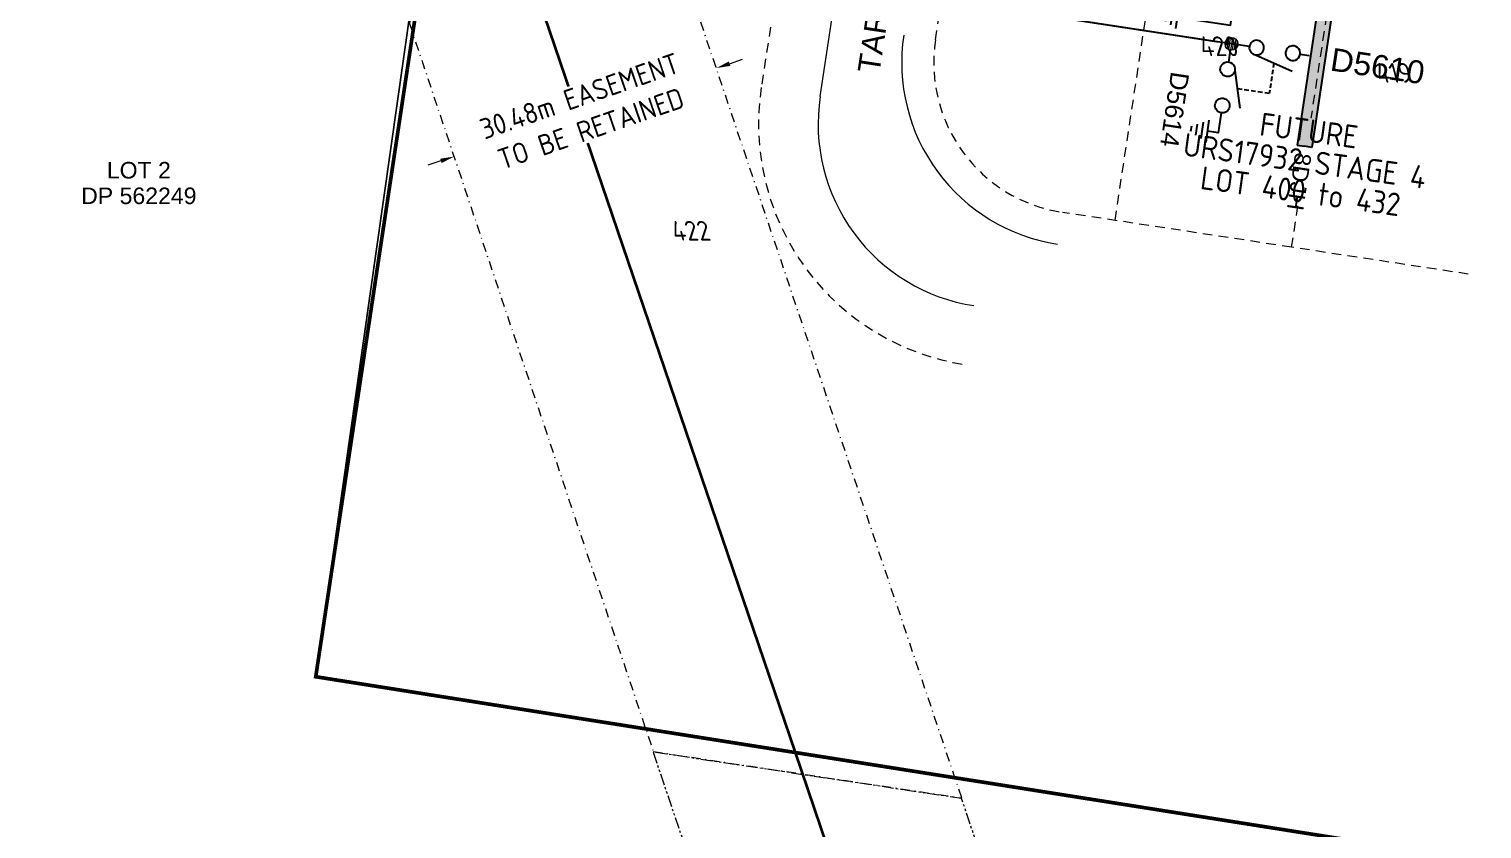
# Model space of a CAD drawing. Header units: metres. Extents: x 277548 to 280124, y 6243677 to 6246862.
# Drawn here: x 278435.7 to 278594.1, y 6244932.3 to 6245019.5 of the extents above; entities that cross this region are included whole.
import ezdxf
from ezdxf.enums import TextEntityAlignment as Align

# ---------------------------------------------------------------- set-up
doc = ezdxf.new("R2010")
doc.units = ezdxf.units.M
for name, pattern in [('A', [0]), ('Cable Exist OH', [1, 1, 0]), ('Dash', [5, 3, -2]), ('DASHDOT', [1, 0.5, -0.25, 0, -0.25]), ('DASHED', [0.75, 0.5, -0.25]), ('DIVIDE', [1.25, 0.5, -0.25, 0, -0.25, 0, -0.25]), ('HIDDEN', [0.375, 0.25, -0.125]), ('IECLCENT', [15.5, 9.5, -2, 2, -2]), ('PHANTOM2', [1.25, 0.625, -0.125, 0.125, -0.125, 0.125, -0.125])]:
    doc.linetypes.add(name, pattern=pattern)
doc.layers.get('0').update_dxf_attribs({"color": 6})
for name, color, linetype, lineweight, true_color in [('_User ZKERB-3-1', 7, 'Continuous', 0, 0x949494), ('_User ZROAD NAMES', 7, 'Continuous', 0, 0xa50000), ('_User ZSTG2-1-1', 7, 'Continuous', 0, 0x0000f0), ('_User ZSTG4-1-1', 7, 'Continuous', 0, 0x0000f0)]:
    doc.layers.add(name, color=color, linetype=linetype, lineweight=lineweight, true_color=true_color)
for name, color, linetype, lineweight in [('_User ZSTG4-1-5', 7, 'Continuous', 0), ('Cadastre Land Parcels_SP_EXT', 9, 'Continuous', 5), ('Cadastre Other Property_SP_EXT', 9, 'HIDDEN', 5), ('Cadastre Roads_SP_EXT', 94, 'Continuous', 15)]:
    doc.layers.add(name, color=color, linetype=linetype, lineweight=lineweight)
for name, color, linetype in [('Notes', 7, 'Continuous'), ('Notes_HV_MISC', 7, 'Continuous'), ('Span_SP_MISC', 7, 'Continuous'), ('Sub_HV_EXT', 7, 'Continuous')]:
    doc.layers.add(name, color=color, linetype=linetype)
doc.styles.add('ARIAL', font='arial.ttf', dxfattribs={"height": 2})
doc.styles.add('iecISOCP', font='isocp.shx')
doc.styles.get("Standard").update_dxf_attribs({"font": 'arial.ttf'})
doc.styles.add('SWG_LABEL', font='arial.ttf')
doc.styles.add('SWITCH_LABEL', font='arial.ttf', dxfattribs={"height": 2.5})
doc.dimstyles.get("Standard").update_dxf_attribs({"dimtxt": 0.18, "dimasz": 0.18, "dimexe": 0.18, "dimexo": 0.0625, "dimgap": 0.09, "dimtad": 0, "dimtih": 1, "dimtoh": 1, "dimdec": 4, "dimzin": 0, "dimdsep": 46, "dimtxsty": 'Standard', "dimcen": 0.09, "dimadec": 0, "dimazin": 0, "dimtfac": 1, "dimtdec": 4, "dimtofl": 0, "dimtmove": 0, "dimatfit": 3, "dimfxl": 1, "dimtolj": 1, "dimtzin": 0, "dimarcsym": 0})

# ---------------------------------------------------------------- blocks, each defined once
blk = doc.blocks.new('*D148')
at = {"layer": 'Cadastre Roads_SP_EXT', "color": 0, "lineweight": 5, "transparency": 16777216}
for p, q in [((278512.07, 6245015.7), (278513.49, 6245016.18)), ((278510.62, 6245015.28), (278510.59, 6245015.39)), ((278480.59, 6245005.1), (278479.17, 6245004.63)), ((278482, 6245005.64), (278481.96, 6245005.75))]:
    blk.add_line(p, q, dxfattribs=at)
at = {"layer": 'Cadastre Roads_SP_EXT', "color": 0, "transparency": 16777216}
for points in [[(278511.99, 6245015.94), (278512.15, 6245015.46), (278510.64, 6245015.22)], [(278480.51, 6245005.34), (278480.67, 6245004.87), (278482.02, 6245005.58)]]:
    blk.add_solid(points, dxfattribs=at)
at = {"layer": 'Defpoints', "color": 0, "transparency": 16777216}
for p in [(278510.64, 6245015.22), (278510.64, 6245015.22), (278482.02, 6245005.58)]:
    blk.add_point(p, dxfattribs=at)
at = {"layer": 'Cadastre Roads_SP_EXT', "color": 0, "lineweight": 5, "transparency": 16777216, "insert": (278496.33, 6245010.4), "char_height": 2.5, "attachment_point": 5, "rotation": 19, "style": 'iecISOCP', "bg_fill": 3, "box_fill_scale": 1.1, "bg_fill_color": 256, "bg_fill_true_color": 13158600, "bg_fill_transparency": 0}
blk.add_mtext('\\A1;{\\H0.9x;30.48m EASEMENT\\PTO BE RETAINED }', dxfattribs=at)
blk = doc.blocks.new('SWG_SIE_SU_NEW')
blk.add_line((5.81, 0.79), (1.59, 1.94))
at = {"linetype": 'A', "lineweight": 0}
for p, q in [((7.98, 0.35), (7.98, -0.37)), ((8.18, -0.58), (8.18, 0.56)), ((8.38, 0.66), (8.38, -0.68)), ((8.58, -0.71), (8.58, 0.69)), ((8.78, 0.66), (8.78, -0.68)), ((8.98, -0.59), (8.98, 0.56)), ((9.18, 0.35), (9.18, -0.38))]:
    blk.add_line(p, q, dxfattribs=at)
at = {"linetype": 'DASHED'}
blk.add_lwpolyline([(3.7, 1.36), (3.7, 4.73), (7.22, 4.73)], dxfattribs=at)
for points in [[(1, 0), (0, 0)], [(6.6, -0.01), (10.1, -0.01)]]:
    blk.add_lwpolyline(points)
for points in [[(1.8, -0.8, 1), (1.8, 0.8, 1)], [(5.8, -0.81, 1), (5.8, 0.79, 1)]]:
    blk.add_lwpolyline(points, format="xyb", close=True)
at = {"linetype": 'A', "lineweight": 0}
blk.add_circle((8.58, -0.01), 0.7, dxfattribs=at)
at = {"style": 'SWG_LABEL', "flags": 8}
blk.add_attdef('ASSET_NUM', text='', height=2.5, rotation=179.9544, dxfattribs=at).set_placement((-2.4, 0.01), align=Align.MIDDLE_LEFT)
at = {"flags": 1}
blk.add_attdef('Z', (0, 0), '', height=0.2, dxfattribs=at)
at = {"style": 'SWITCH_LABEL', "flags": 9}
blk.add_attdef('STREET_CODE', text='', height=0.2, dxfattribs=at).set_placement((0, 0), align=Align.MIDDLE_LEFT)
at = {"flags": 9}
for tag, p in [('ORIENTATION', (0, -0.2)), ('SUBURB', (0, -0.8)), ('STREETNAME', (0, -1)), ('OWNED_BY', (-0.01, -1.62)), ('PARENT', (0, -0.4)), ('USAGE', (0, -0.6)), ('LOCATION', (0, -1.2)), ('NOTES', (0, -1.4)), ('OPERATED_BY', (-0.01, -1.84)), ('MAINTAINED_BY', (-0.01, -2.05))]:
    blk.add_attdef(tag, text='', height=0.2, dxfattribs=at).set_placement(p, align=Align.MIDDLE_LEFT)
blk = doc.blocks.new('SWG_SIE_TRS_ES_1_NEW')
for p, q in [((-6.1, 4.33), (-1.8, 5.55)), ((-6.1, 0.75), (-1.8, 1.97)), ((5.3, -2.29), (7.7, -2.29)), ((5.6, -2.89), (7.4, -2.89)), ((5.9, -3.49), (7.1, -3.49)), ((6.21, -4.09), (6.81, -4.09))]:
    blk.add_line(p, q)
for points in [[(-6.59, 3.56), (-7.89, 3.56)], [(6.5, 3.57), (-0.99, 3.57)], [(6.5, 3.57), (6.5, -2.29)], [(-6.59, -0.02), (-7.89, -0.02)], [(6.5, -0.01), (-0.99, -0.01)]]:
    blk.add_lwpolyline(points)
for points in [[(-5.79, 2.76, -1), (-5.79, 4.36, -1)], [(-1.79, 2.77, -1), (-1.79, 4.37, -1)], [(-5.79, -0.82, -1), (-5.79, 0.78, -1)], [(-1.79, -0.81, -1), (-1.79, 0.79, -1)]]:
    blk.add_lwpolyline(points, format="xyb", close=True)
at = {"flags": 1}
blk.add_attdef('Z', (0, 0), '', height=0.2, dxfattribs=at)
at = {"style": 'SWG_LABEL', "flags": 8}
blk.add_attdef('ASSET_NUM', text='', height=2.5, dxfattribs=at).set_placement((-1.81, -2.26), align=Align.MIDDLE_CENTER)
at = {"style": 'SWITCH_LABEL', "flags": 9}
blk.add_attdef('STREET_CODE', text='', height=0.2, dxfattribs=at).set_placement((0, -0.2), align=Align.MIDDLE_LEFT)
at = {"flags": 9}
for tag, p in [('ORIENTATION', (0, -0.4)), ('SUBURB', (0, -1)), ('STREETNAME', (0, -1.2)), ('PARENT', (0, -0.6)), ('USAGE', (0, -0.8)), ('LOCATION', (0, -1.4)), ('NOTES', (0, -1.6)), ('OWNED_BY', (0.01, -1.8)), ('OPERATED_BY', (0.01, -2.03)), ('MAINTAINED_BY', (0, -2.23))]:
    blk.add_attdef(tag, text='', height=0.2, dxfattribs=at).set_placement(p, align=Align.MIDDLE_LEFT)
blk = doc.blocks.new('SWG_SIE_ES_NEW')
for p, q in [((-5.79, 0.78), (-1.79, 1.93)), ((0.01, -1.21), (2.41, -1.21)), ((0.31, -1.81), (2.11, -1.81)), ((0.61, -2.41), (1.81, -2.41)), ((0.92, -3.01), (1.52, -3.01))]:
    blk.add_line(p, q)
for points in [[(-5.79, -0.82, -1), (-5.79, 0.78, -1)], [(-1.79, -0.81, -1), (-1.79, 0.79, -1)]]:
    blk.add_lwpolyline(points, format="xyb", close=True)
for points in [[(-6.59, -0.02), (-7.89, -0.02)], [(-0.99, -0.01), (1.21, -0.01), (1.21, -1.21)]]:
    blk.add_lwpolyline(points)
at = {"flags": 1}
blk.add_attdef('Z', (0, 0), '', height=0.2, dxfattribs=at)
at = {"style": 'SWITCH_LABEL', "flags": 9}
blk.add_attdef('STREET_CODE', text='', height=0.2, dxfattribs=at).set_placement((0, -0.2), align=Align.MIDDLE_LEFT)
at = {"flags": 9}
for tag, p in [('ORIENTATION', (0, -0.4)), ('SUBURB', (0, -1)), ('STREETNAME', (0, -1.2)), ('PARENT', (0, -0.6)), ('USAGE', (0, -0.8)), ('LOCATION', (0, -1.4)), ('NOTES', (0, -1.6)), ('OPERATED_BY', (0, -2.01)), ('OWNED_BY', (0, -1.78)), ('MAINTAINED_BY', (0, -2.21))]:
    blk.add_attdef(tag, text='', height=0.2, dxfattribs=at).set_placement(p, align=Align.MIDDLE_LEFT)
at = {"style": 'ARIAL', "flags": 8}
blk.add_attdef('ASSET_NUM', text='', height=2, dxfattribs=at).set_placement((14.3, -5.09), align=Align.MIDDLE_RIGHT)
blk = doc.blocks.new('*U78')
for p, q in [((-1.6, 0), (-1.6, 54.05)), ((-1.6, 54.05), (-0.8, 54.05)), ((0, 54.05), (-0.8, 54.05)), ((0, 0), (0, 54.05)), ((-1.6, 0), (-0.8, 0)), ((0, 0), (-0.8, 0))]:
    blk.add_line(p, q)
at = {"style": 'ARIAL'}
blk.add_attdef('SWG_TYPE', text='', height=1.8, rotation=90, dxfattribs=at).set_placement((-0.8, 54.8), align=Align.MIDDLE_LEFT)
blk.add_attdef('SUB_TYPE', text='', height=1.8, rotation=90, dxfattribs=at).set_placement((-0.8, -0.76), align=Align.MIDDLE_RIGHT)

msp = doc.modelspace()

# ---------------------------------------------------------------- linework, layer by layer
at = {"layer": '_User ZKERB-3-1', "linetype": 'Continuous'}
msp.add_line((278521.95192, 6245012.11349), (278526.11037, 6245039.46646), dxfattribs=at)
for centre, start, end in [((278550.83626, 6245015.81415), 171.355555, 261.355556), ((278541.72472, 6245009.10744), 171.355557, 261.355558)]:
    msp.add_arc(centre, 20, start, end, dxfattribs=at)
at = {"layer": '_User ZSTG2-1-1', "color": 252, "linetype": 'Dash', "ltscale": 0.35, "true_color": 0x8c8c8c}
msp.add_line((278519.68424, 6245040.44359), (278515.52576, 6245013.09045), dxfattribs=at)
at = {"layer": '_User ZSTG4-1-1', "color": 252, "linetype": 'Dash', "ltscale": 0.35, "true_color": 0x8c8c8c}
for p, q in [((278534.5237, 6245018.29414), (278537.83035, 6245040.04422)), ((278554.09988, 6244998.6284), (278559.88652, 6245036.69104)), ((278573.35859, 6244995.70051), (278579.14522, 6245033.76315)), ((278573.35859, 6244995.70051), (278548.35628, 6244999.50159)), ((278592.6173, 6244992.77262), (278573.35859, 6244995.70051))]:
    msp.add_line(p, q, dxfattribs=at)
for centre, radius, start in [((278550.83626, 6245015.81415), 16.5, 171.355557), ((278541.72472, 6245009.10744), 26.5, 171.355555)]:
    msp.add_arc(centre, radius, start, 261.355557, dxfattribs=at)
at = {"layer": 'Cadastre Land Parcels_SP_EXT', "linetype": 'Continuous'}
msp.add_lwpolyline([(279153.18627, 6245168.51426), (278660.67525, 6245243.39005), (278599.53344, 6245252.68536), (278601.196, 6245264.05802), (278601.29599, 6245264.64499), (278601.42796, 6245265.22701), (278601.47398, 6245265.40801), (278601.64499, 6245265.97899), (278583.67196, 6245268.75696), (278557.97299, 6245272.61701), (278557.97299, 6245272.61701), (278494.03899, 6245282.31001), (278491.1409, 6245262.39853), (278580.74285, 6245248.54404), (278576.39803, 6245217.15499), (278571.70103, 6245183.72604), (278567.05297, 6245150.34797), (278476.95502, 6245164.19004), (278469.09201, 6245108.23398), (278489.14298, 6245105.09596), (278466.94294, 6244948.90088), (279257.03894, 6244823.62074)], dxfattribs=at)
msp.add_lwpolyline([(279257.03894, 6244823.62074), (278466.94294, 6244948.90088), (278489.14298, 6245105.09596), (278469.09201, 6245108.23398), (278466.47003, 6245089.74799), (278376.41104, 6244959.55702), (278344.78001, 6244872.22397), (278430.379, 6244858.86296), (278408.45802, 6244710.94504), (278586.82596, 6244682.62702), (278596.256, 6244681.12996), (278818.78998, 6244645.80698), (279218.87403, 6244582.29698), (279224.79001, 6244620.37999), (279232.49403, 6244670.04704), (279240.21298, 6244719.80101), (279248.00303, 6244769.64004), (279256.40903, 6244819.72198), (279256.68904, 6244821.40498)], close=True, dxfattribs=at)
at = {"layer": 'Cadastre Other Property_SP_EXT', "linetype": 'DASHDOT', "ltscale": 2}
msp.add_lwpolyline([(278487.14509, 6245084.93579), (278477.16136, 6245020.06409), (278503.75235, 6244940.74878), (278537.39314, 6244935.69147), (278487.14509, 6245084.93579)], close=True, dxfattribs=at)
at = {"layer": 'Cadastre Other Property_SP_EXT', "linetype": 'PHANTOM2', "ltscale": 2}
msp.add_lwpolyline([(278591.24498, 6244682.02333), (278624.03007, 6244676.81812), (278537.37471, 6244935.62391), (278503.7287, 6244940.68172), (278591.24498, 6244682.02333)], close=True, dxfattribs=at)
at = {"layer": 'Notes', "color": 20, "linetype": 'PHANTOM2', "ltscale": 7.5, "true_color": 0xff470a, "const_width": 0.4, "flags": 128}
msp.add_lwpolyline([(278481.62159, 6245046.23023), (278466.94294, 6244948.90088), (278973.14782, 6244868.96502), (278980.78903, 6244919.22646, 0.148940953), (279001.49277, 6244932.32319, -0.081534731), (279009.24641, 6244938.83125, -0.109292782), (279059.28976, 6244955.36952, 0.07616083), (279088.02408, 6244962.81339)], format="xyb", dxfattribs=at)
at = {"layer": 'Notes_HV_MISC', "linetype": 'IECLCENT', "ltscale": 0.5, "const_width": 0.2}
msp.add_lwpolyline([(278465.03463, 6245090.30966), (278467.91225, 6245110.61766), (278490.81066, 6245107.16425), (278508.89952, 6245104.4362, -0.12871649), (278521.9296, 6245098.83923), (278525.68857, 6245095.91141), (278528.54434, 6245088.7426), (278526.6378, 6245076.20199), (278539.98444, 6245074.17291), (278535.08534, 6245041.94821), (278552.8026, 6245039.25467), (278549.87813, 6245020.43948), (278565.28706, 6245018.08663)], format="xyb", dxfattribs=at)
at = {"layer": 'Notes_HV_MISC', "linetype": 'Cable Exist OH', "const_width": 0.25}
for points in [[(278519.24253, 6244940.565), (278473.03689, 6245076.14466)], [(278925.61448, 6243737.02927), (278880.07794, 6243872.84394), (278833.77097, 6244012.07407), (278788.88607, 6244144.72704), (278734.53006, 6244305.37202), (278676.30997, 6244477.43905), (278622.34301, 6244636.93206), (278583.91308, 6244749.99206), (278525.71805, 6244921.56409), (278519.24253, 6244940.565)]]:
    msp.add_lwpolyline(points, dxfattribs=at)
at = {"layer": 'Span_SP_MISC', "lineweight": 35}
msp.add_line((278519.21466, 6244940.64674), (278580.98334, 6244758.62646), dxfattribs=at)
msp.add_lwpolyline([(278451.37173, 6245102.58069), (278473.0507, 6245076.10437), (278519.21466, 6244940.64674)], dxfattribs=at)

# ---------------------------------------------------------------- block references
at = {"layer": 'Sub_HV_EXT', "linetype": 'DIVIDE'}
ref = msp.add_blockref('SWG_SIE_TRS_ES_1_NEW', (278564.11877, 6245026.82594), dxfattribs=dict(at, rotation=261.4716647631181))
ref.add_attrib('ASSET_NUM', 'D5613', dxfattribs={"layer": '0', "height": 2, "rotation": 261.4716648, "style": 'SWG_LABEL'}).set_placement((278562.14864, 6245028.9541), align=Align.MIDDLE_CENTER)

# ---------------------------------------------------------------- texts
at = {"layer": '_User ZROAD NAMES', "color": 7, "insert": (278528.42805, 6245014.54622), "char_height": 2.4, "attachment_point": 7, "rotation": 81.3555561, "line_spacing_factor": 0.6}
msp.add_mtext('{\\fArial|b0|i0|c0|p39;TARUMBA                CIRCUIT}', dxfattribs=at)
at = {"layer": '_User ZSTG4-1-5', "color": 252, "lineweight": 0, "true_color": 0x8c8c8c, "style": 'iecISOCP', "oblique": 345}
for s, p in [('420', (278563.6542, 6245016.52497)), ('419', (278582.8542, 6245013.62497)), ('422', (278506.07722, 6244996.4205))]:
    msp.add_text(s, height=2.15, dxfattribs=at).set_placement(p)
at = {"layer": 'Cadastre Land Parcels_SP_EXT'}
for s, p in [('LOT 2', (278447.64993, 6245004.09218)), ('DP 562249', (278447.64993, 6245001.3025))]:
    msp.add_text(s, height=1.8, dxfattribs=at).set_placement(p, align=Align.MIDDLE_CENTER)

# ---------------------------------------------------------------- next in the draw order: texts
at = {"layer": 'Notes', "color": 252, "true_color": 0x878787, "insert": (278574.78849, 6245005.10592), "char_height": 2.5, "attachment_point": 5, "rotation": 352.1388568, "line_spacing_factor": 0.8, "style": 'ARIAL', "bg_fill": 3, "box_fill_scale": 1.05, "bg_fill_color": 256, "bg_fill_transparency": 0}
msp.add_mtext('{\\Fisocp|c0;FUTURE\\PURS17932 STAGE 4\\PLOT 400 to 432}', dxfattribs=at)

# ---------------------------------------------------------------- next in the draw order: dimensions: what is measured, and where the dimension line sits
at = {"layer": 'Cadastre Roads_SP_EXT', "lineweight": 5}
dim = msp.add_aligned_dim(p1=(278482.01579, 6245005.58327), p2=(278510.64371, 6245015.22181), distance=0, text='{\\H0.9x;30.48m EASEMENT\\PTO BE RETAINED }', dimstyle='Standard', override={"dimtxt": 2.5, "dimasz": 1.5, "dimgap": 1, "dimtxsty": 'iecISOCP', "dimfxl": 1.25, "dimtfill": 1, "dimlwd": 5, "dimlwe": 5}, dxfattribs=at)
dim.commit()
dim.dimension.update_dxf_attribs({"geometry": '*D148', "text_midpoint": (278496.32975, 6245010.40254), "text_rotation": 19})

# ---------------------------------------------------------------- next in the draw order: hatches: boundary and pattern name
at = {"layer": 'Notes_HV_MISC'}
h = msp.add_hatch(color=256, dxfattribs=at)
h.dxf.hatch_style = 1
h.paths.add_polyline_path([(278583.57459, 6245060.03624), (278581.99228, 6245060.27352), (278573.97623, 6245006.81772), (278575.55854, 6245006.58044)])

# ---------------------------------------------------------------- next in the draw order: block references
at = {"layer": 'Sub_HV_EXT', "linetype": 'DIVIDE', "rotation": 171.4716647631181}
msp.add_blockref('*U78', (278581.99228, 6245060.27352), dxfattribs=at).add_auto_attribs({'SUB_TYPE': 'PS', 'SWG_TYPE': '8DJH'})
at = {"layer": 'Sub_HV_EXT', "linetype": 'DIVIDE'}
ref = msp.add_blockref('SWG_SIE_SU_NEW', (278575.28005, 6245016.57641), dxfattribs=dict(at, rotation=171.4716647631181))
ref.add_attrib('ASSET_NUM', 'D5610', dxfattribs={"layer": '0', "height": 2.5, "rotation": 351.4260386, "style": 'SWG_LABEL'}).set_placement((278577.6518, 6245016.20905), align=Align.MIDDLE_LEFT)
ref = msp.add_blockref('SWG_SIE_ES_NEW', (278565.54409, 6245009.36111), dxfattribs=dict(at, rotation=261.4716647631181))
ref.add_attrib('ASSET_NUM', 'D5614', dxfattribs={"layer": '0', "height": 2, "rotation": 261.4716648, "style": 'ARIAL'}).set_placement((278559.99145, 6245006.62974), align=Align.MIDDLE_RIGHT)

doc.saveas('drawing.dxf')
